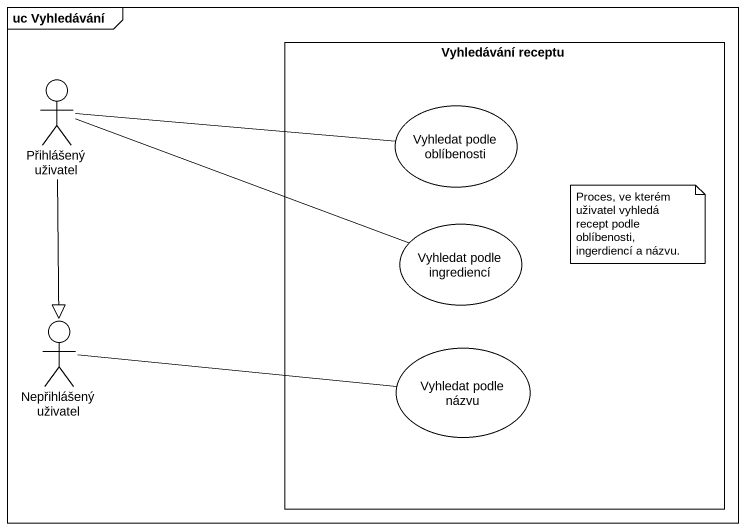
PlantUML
@startuml
mainframe uc Vyhledávání
rectangle "Vyhledávání receptu" as Vyhledávání_receptu {
  usecase "Vyhledat podle oblíbenosti" as Vyhledat_podle_oblíbenosti
  usecase "Vyhledat podle ingrediencí" as Vyhledat_podle_ingrediencí
  usecase "Vyhledat podle názvu" as Vyhledat_podle_názvu
}
actor "Přihlášený uživatel" as Přihlášený_uživatel
actor "Nepřihlášený uživatel" as Nepřihlášený_uživatel
Přihlášený_uživatel -right- Vyhledat_podle_oblíbenosti
Přihlášený_uživatel -right- Vyhledat_podle_ingrediencí
Přihlášený_uživatel --|> Nepřihlášený_uživatel
Nepřihlášený_uživatel -right- Vyhledat_podle_názvu
note as N1
  Proces, ve kterém uživatel vyhledá recept podle oblíbenosti, ingerdiencí a názvu.
end note
@enduml
